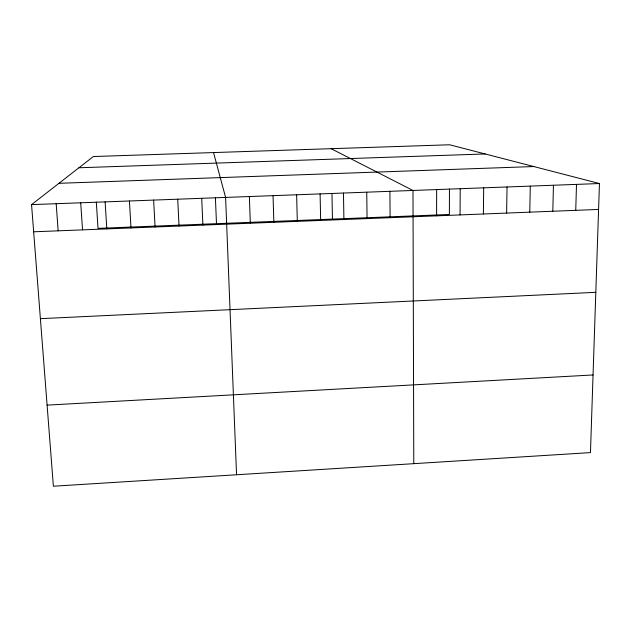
<?xml version="1.0" encoding="UTF-8"?>
<svg xmlns="http://www.w3.org/2000/svg" width="631" height="631" viewBox="0 0 631 631"><rect width="100%" height="100%" fill="white"/><g stroke="black" fill="none" stroke-linecap="round" stroke-linejoin="round"><path stroke-width="0.95" d="M436.605 215.849L436.652 189.576M449.469 188.961L449.367 214.477L98.018 228.359L96.314 202.07M460.054 214.919L460.22 188.708M483.393 213.996L483.677 187.833M506.63 213.073L507.032 186.965M529.772 212.158L530.292 186.106M552.811 211.243L553.442 185.246M575.748 210.336L576.497 184.386M599.45 183.534L590.458 452.608L53.383 486.225L31.55 204.625L93.364 156.535L449.658 144.775L599.45 183.534L31.55 204.625M47.096 405.126L593.053 374.964M40.392 318.671L595.814 292.327M33.656 231.798L598.582 209.437M58.951 183.305L533.779 166.545M78.93 167.767L485.168 153.964M331.125 148.687L412.989 190.459L413.778 463.667M213.53 152.568L225.598 197.416L236.554 474.757M56.183 203.71L58.155 230.828M80.705 202.803L82.543 229.865M105.117 201.896L106.82 228.903M129.426 200.989L130.996 227.949M153.625 200.09L155.068 226.994M177.721 199.199L179.03 226.048M201.707 198.308L202.898 225.101M215.408 197.653L216.488 223.682M249.379 196.533L250.31 223.224M273.049 195.657L273.862 222.293M296.625 194.782L297.311 221.363M320.098 193.906L320.658 220.44M331.961 193.323L332.442 219.099M343.469 193.039L343.911 219.517M366.745 192.179L367.061 218.602M389.911 191.319L390.108 217.687"/></g></svg>
